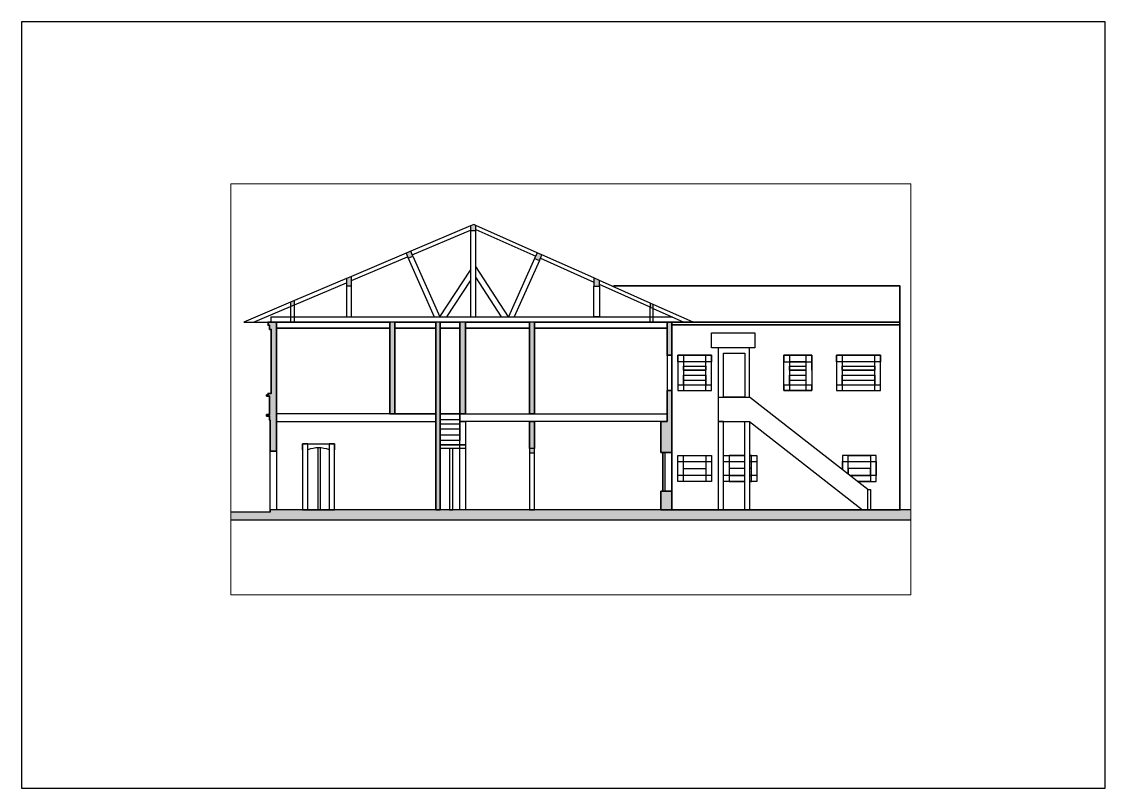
# Paper-space layout 'Layout1' of a CAD drawing. Header units: millimetres. Extents: x -102 to 318, y 103 to 400.
# The model-space entities are those that its viewports show. They can reach past a viewport. Long polylines and large blocks are cut down to what shows.
import ezdxf

# ---------------------------------------------------------------- set-up
doc = ezdxf.new("R2010")
doc.units = ezdxf.units.MM
for name, color, linetype, lineweight in [('A-ALV-___-___-EXI', 250, 'Continuous', 35), ('A-BAS-___-___-EXI', 250, 'Continuous', 25), ('A-COB-___-___-EXI', 250, 'Continuous', 25), ('A-ESC-___-___-EXI', 250, 'Continuous', 25), ('A-JAN-___-___-EXI', 250, 'Continuous', 25), ('A-PIS-___-___-EXI', 250, 'Continuous', 25), ('A-POR-___-___-EXI', 250, 'Continuous', 25)]:
    doc.layers.add(name, color=color, linetype=linetype, lineweight=lineweight)

# ---------------------------------------------------------------- blocks, each defined once
blk = doc.blocks.new('A4 HORIZONTAL - A3-23034793-Não nomeada')
at = {"layer": 'A-BAS-___-___-EXI'}
for p, q in [((317.79, 400), (-102.21, 400)), ((-102.21, 400), (-102.21, 103)), ((317.79, 103), (317.79, 400)), ((-102.21, 103), (317.79, 103))]:
    blk.add_line(p, q, dxfattribs=at)

msp = doc.modelspace()

# ---------------------------------------------------------------- hatches: boundary and pattern name
at = {"layer": 'A-ALV-___-___-EXI'}
h = msp.add_hatch(color=11, dxfattribs=at)
h.paths.add_polyline_path([(9104, -1071), (9521, -1071), (9521, -349), (9104, -349)])
h.paths.add_polyline_path([(381, -1071), (543, -1071), (543, 6203), (381, 6203)])
h.paths.add_polyline_path([(9104, 1154), (9521, 1154), (9521, 3548), (9344, 3548), (9344, 2348), (9104, 2348)])
h.paths.add_polyline_path([(-5802, 1200), (-5802, 6203), (-6122, 6203), (-6122, 6083), (-6062, 6083), (-6062, 5923), (-6002, 5923), (-6002, 3440), (-6122, 3440), (-6122, 3380), (-6182, 3380), (-6182, 3340), (-6062, 3340), (-6062, 2620), (-6182, 2620), (-6182, 2560), (-6062, 2560), (-6062, 2400), (-6035, 2400), (-6035, 1200)])
h.paths.add_polyline_path([(4006, 1308), (4206, 1308), (4206, 2348), (4006, 2348)])
h.paths.add_polyline_path([(1307, 2652), (1528, 2652), (1528, 6203), (1307, 6203)])
h.paths.add_polyline_path([(-1214, 2652), (-1214, 6203), (-1409, 6203), (-1409, 2652)])
h.paths.add_polyline_path([(4206, 2652), (4206, 6203), (4006, 6203), (4006, 2652)])
h.paths.add_polyline_path([(9521, 4918), (9521, 6203), (9344, 6203), (9344, 4918)])
at = {"layer": 'A-BAS-___-___-EXI', "true_color": 0xcb9898}
msp.add_hatch(color=253, dxfattribs=at).paths.add_polyline_path([(18785, -1451), (18785, -1071), (-6035, -1071), (-6035, -1154), (-7560, -1154), (-7560, -1451), (5613, -1451)])
at = {"layer": 'A-COB-___-___-EXI', "true_color": 0xc19a82}
h = msp.add_hatch(color=33, dxfattribs=at)
h.paths.add_polyline_path([(4206, 1133), (4206, 1308), (4006, 1308), (4006, 1133)])
h.paths.add_polyline_path([(8804, 6731), (8804, 6890), (8684, 6943), (8684, 6784)])
h.paths.add_polyline_path([(-5249, 6811), (-5101, 6873), (-5101, 7034), (-5249, 6971)])
h.paths.add_polyline_path([(6726, 7589), (6726, 7815), (6508, 7912), (6508, 7589)])
h.paths.add_polyline_path([(-2890, 7589), (-2890, 7972), (-3083, 7890), (-3083, 7589)])
h.paths.add_polyline_path([(4393, 8586), (4492, 8810), (4310, 8891), (4210, 8667)])
h.paths.add_polyline_path([(-693, 8677), (-510, 8758), (-591, 8948), (-775, 8870)])
h.paths.add_polyline_path([(1930, 9758), (1930, 9950), (1852, 9985), (1718, 9928), (1718, 9758)])

# ---------------------------------------------------------------- linework, layer by layer
at = {"layer": 'A-ALV-___-___-EXI'}
for p, q in [((-1409, 6203), (-1409, 2652)), ((-1214, 2652), (-1214, 6203)), ((381, 6203), (381, -1071)), ((543, -1071), (543, 6203)), ((1307, 6203), (1307, 2652)), ((1528, 2652), (1528, 6203)), ((4006, 6203), (4006, 2652)), ((4206, 2652), (4206, 6203)), ((18369, 6103), (9521, 6103)), ((9521, 3548), (9344, 3548)), ((9344, 3548), (9344, 2348)), ((9521, 1154), (9521, 3548)), ((-1409, 2652), (-1214, 2652)), ((543, 2050), (543, 2652)), ((1307, 2652), (1528, 2652)), ((1307, 2348), (1307, 2652)), ((1307, 2652), (1307, 2050)), ((4006, 2652), (4206, 2652)), ((9344, 2652), (9344, 2348)), ((9344, 2348), (9104, 2348)), ((9104, 2348), (9104, 1154)), ((543, 2050), (543, 1830)), ((1307, 1830), (1307, 2050)), ((-6035, 1200), (-5802, 1200)), ((9104, 1154), (9521, 1154)), ((381, -1071), (543, -1071))]:
    msp.add_line(p, q, dxfattribs=at)
for points in [[(18369, 6203), (9521, 6203), (9521, -1071), (18369, -1071), (18369, 6203), (18369, 7603), (7269, 7603)], [(4206, 1308), (4206, 2348), (4006, 2348), (4006, 1308)]]:
    msp.add_lwpolyline(points, dxfattribs=at)
for points in [[(-5802, 1200), (-5802, 6203), (-6122, 6203), (-6122, 6083), (-6062, 6083), (-6062, 5923), (-6002, 5923), (-6002, 3440), (-6122, 3440), (-6122, 3380), (-6182, 3380), (-6182, 3340), (-6062, 3340), (-6062, 2620), (-6182, 2620), (-6182, 2560), (-6062, 2560), (-6062, 2400), (-6035, 2400), (-6035, 1200)], [(-5802, 6203), (-5802, 5970), (-1409, 5970), (-1409, 6203)], [(-1214, 6203), (-1214, 5970), (381, 5970), (381, 6203)], [(543, 6203), (543, 5970), (1307, 5970), (1307, 6203)], [(1528, 6203), (1528, 5970), (4006, 5970), (4006, 6203)], [(4206, 6203), (4206, 5970), (9344, 5970), (9344, 6203)], [(9521, 4918), (9521, 6203), (9344, 6203), (9344, 4918)], [(9104, -1071), (9521, -1071), (9521, -349), (9104, -349)]]:
    msp.add_lwpolyline(points, close=True, dxfattribs=at)
at = {"layer": 'A-BAS-___-___-EXI'}
for p, q in [((-6035, -1154), (-7560, -1154)), ((381, -1071), (-6035, -1071)), ((-6035, -1071), (-6035, -1154)), ((9104, -1071), (543, -1071)), ((18785, -1071), (9521, -1071)), ((-7560, -1451), (18785, -1451))]:
    msp.add_line(p, q, dxfattribs=at)
at = {"layer": 'A-COB-___-___-EXI'}
for p, q in [((1718, 9928), (-591, 8948)), ((-533, 8812), (1718, 9768)), ((4310, 8891), (1930, 9950)), ((1930, 9791), (4251, 8758)), ((-775, 8870), (-2890, 7972)), ((-2890, 7812), (-717, 8734)), ((-693, 8677), (321, 6401)), ((4393, 8586), (3420, 6401)), ((4433, 8677), (6508, 7753)), ((6508, 7912), (4492, 8810)), ((-3083, 7890), (-5101, 7034)), ((810, 6401), (1718, 7798)), ((2930, 6401), (1930, 7940)), ((8684, 6943), (6726, 7815)), ((10348, 6203), (8804, 6890)), ((-1214, 6203), (-1409, 6203)), ((543, 6203), (381, 6203)), ((1528, 6203), (1307, 6203)), ((4206, 6203), (4006, 6203))]:
    msp.add_line(p, q, dxfattribs=at)
for points in [[(1930, 9950), (1852, 9985), (1718, 9928), (1718, 9758), (1930, 9758)], [(-510, 8758), (-591, 8948), (-775, 8870), (-693, 8677)], [(4492, 8810), (4310, 8891), (4210, 8667), (4393, 8586)], [(6508, 7912), (6508, 7589), (6726, 7589), (6726, 7815)], [(-5249, 6971), (-5249, 6811), (-5101, 6873), (-5101, 7034)], [(8804, 6890), (8684, 6943), (8684, 6784), (8804, 6731)], [(4206, 1308), (4006, 1308), (4006, 1133), (4206, 1133)]]:
    msp.add_lwpolyline(points, close=True, dxfattribs=at)
for points in [[(1718, 9758), (1718, 6401), (1930, 6401), (1930, 9758)], [(-510, 8758), (539, 6401), (1718, 8215)], [(4210, 8667), (3201, 6401), (1930, 8357)], [(-6682, 6203), (-5249, 6811), (-5249, 6203), (-5101, 6203), (-5101, 6873), (-3083, 7730)], [(-2890, 7589), (-3083, 7589), (-3083, 6401), (-2890, 6401), (-2890, 7589), (-2890, 7972), (-3083, 7890), (-3083, 7589)], [(6726, 7589), (6726, 6401), (6508, 6401), (6508, 7589)], [(8684, 6203), (8684, 6784), (6726, 7656)], [(-5249, 6971), (-7059, 6203), (-6159, 6203)], [(8804, 6203), (8804, 6731), (9991, 6203)], [(9908, 6239), (9908, 6203), (-6002, 6203), (-6002, 6401), (9546, 6401)]]:
    msp.add_lwpolyline(points, dxfattribs=at)
at = {"layer": 'A-ESC-___-___-EXI'}
for p, q in [((11324, 3300), (12538, 3300)), ((543, 2652), (1307, 2652)), ((1307, 2050), (543, 2050)), ((1307, 2050), (543, 2050)), ((543, 1830), (1307, 1830)), ((1528, 1448), (543, 1448))]:
    msp.add_line(p, q, dxfattribs=at)
for points in [[(11324, 3300), (11324, 2348), (12538, 2348), (16914, -1071)], [(17119, -280), (17229, -280), (17229, -1071), (17119, -1071), (17119, -280), (12538, 3300)]]:
    msp.add_lwpolyline(points, dxfattribs=at)
for points in [[(543, 2652), (543, 2432), (1307, 2432), (1307, 2652)], [(543, 2652), (543, 1448), (1307, 1448), (1307, 2652)], [(543, 2249), (543, 2432), (1307, 2432), (1307, 2249)], [(11324, 2348), (11324, -1071), (11523, -1071), (11523, 2348)], [(12538, 2348), (12538, -1071), (12360, -1071), (12360, 2348)], [(1307, 1830), (1307, 1610), (543, 1610), (543, 1830)], [(543, 1308), (543, 1448), (1528, 1448), (1528, 1308)], [(913, 1308), (913, -1071), (1035, -1071), (1035, 1308)]]:
    msp.add_lwpolyline(points, close=True, dxfattribs=at)
at = {"layer": 'A-JAN-___-___-EXI'}
for points in [[(9521, 3548), (9521, 4918), (9344, 4918), (9344, 3548)], [(9763, 4660), (9763, 4918), (11063, 4918), (11063, 4660)], [(11063, 3548), (11063, 4918), (9763, 4918), (9763, 3548)], [(10849, 3548), (10849, 4918), (9985, 4918), (9985, 3548)], [(9985, 4660), (9985, 4343), (10849, 4343), (10849, 4660)], [(13863, 4918), (14949, 4918)], [(14735, 3548), (14735, 4918), (14085, 4918), (14085, 3548)], [(15903, 4660), (15903, 4918), (17611, 4918), (17611, 4660)], [(17611, 3548), (17611, 4918), (15903, 4918), (15903, 3548)], [(17397, 3548), (17397, 4918), (16125, 4918), (16125, 3548)], [(16125, 4660), (16125, 4343), (17397, 4343), (17397, 4660)], [(10849, 4502), (10849, 4343), (9985, 4343), (9985, 4502)], [(17397, 4502), (17397, 4343), (16125, 4343), (16125, 4502)], [(9985, 3760), (9985, 4152), (10849, 4152), (10849, 3760)], [(10849, 3956), (10849, 3760), (9985, 3760), (9985, 3956)], [(16125, 3760), (16125, 4152), (17397, 4152), (17397, 3760)], [(17397, 3956), (17397, 3760), (16125, 3760), (16125, 3956)], [(9763, 3760), (9763, 3548), (11063, 3548), (11063, 3760)], [(13863, 3760), (13863, 3548), (14949, 3548), (14949, 3760)], [(15903, 3760), (15903, 3548), (17611, 3548), (17611, 3760)], [(9174, 1154), (9174, -349), (9274, -349), (9274, 1154)], [(9174, -349), (9174, 1154), (9521, 1154), (9521, -349)], [(9763, 30), (9763, 1030), (11063, 1030), (11063, 30)], [(9985, 30), (9985, 1030), (10849, 1030), (10849, 30)], [(12360, 1030), (11745, 1030), (11745, 30), (12360, 30), (11523, 30), (11523, 1030)], [(12538, 30), (12609, 30), (12609, 1030), (12538, 1030), (12823, 1030), (12823, 30)], [(17229, 30), (16723, 30), (17443, 30), (17443, 1030), (16143, 1030), (16143, 483), (16143, 797), (17443, 797), (17443, 258), (16431, 258), (17229, 258), (17229, 530), (16365, 530), (16365, 310), (16365, 1030), (17229, 1030)], [(11063, 797), (11063, 258), (9763, 258), (9763, 797)], [(10849, 530), (10849, 258), (9985, 258), (9985, 530)]]:
    msp.add_lwpolyline(points, close=True, dxfattribs=at)
for points in [[(14949, 4502), (14949, 4343), (14949, 4660), (14949, 4918), (14949, 3548), (13863, 3548), (13863, 4918), (13863, 4660), (14949, 4660)], [(14735, 4660), (14085, 4660), (14085, 4343), (14735, 4343), (14085, 4343), (14085, 4502), (14735, 4502)], [(14949, 4152), (14949, 3760), (14085, 3760), (14085, 4152), (14735, 4152)], [(14949, 3956), (14949, 3760), (14085, 3760), (14085, 3956), (14735, 3956)], [(12360, 530), (11745, 530), (11745, 258), (12360, 258), (11523, 258), (11523, 797), (12360, 797)], [(12538, 797), (12823, 797), (12823, 258), (12538, 258), (12609, 258), (12609, 530), (12538, 530)]]:
    msp.add_lwpolyline(points, dxfattribs=at)
at = {"layer": 'A-PIS-___-___-EXI'}
for p, q in [((381, 2652), (-5802, 2652)), ((-1214, 2652), (381, 2652)), ((1307, 2652), (9344, 2652)), ((9344, 2348), (1307, 2348))]:
    msp.add_line(p, q, dxfattribs=at)
msp.add_lwpolyline([(-5802, 2652), (-5802, 2348), (381, 2348), (381, 2652)], close=True, dxfattribs=at)
at = {"layer": 'A-POR-___-___-EXI'}
for p, q in [((11324, 5200), (11324, 3300)), ((12538, 3300), (12538, 5200)), ((-4792, 1489), (-3547, 1489)), ((-6035, -1154), (-6035, 1200)), ((-5802, 1200), (-5802, -1071))]:
    msp.add_line(p, q, dxfattribs=at)
for points in [[(11063, 5200), (11063, 5790), (12747, 5790), (12747, 5200)], [(12360, 4998), (12360, 3300), (11523, 3300), (11523, 4998)], [(1528, 2348), (1528, -1071), (1307, -1071), (1307, 2348)], [(-4792, 1489), (-4792, -1071), (-4585, -1071), (-4585, 1489)], [(-4190, 1329), (-4190, -1071), (-4085, -1071), (-4085, 1329)], [(-3547, -1071), (-3547, 1489), (-3749, 1489), (-3749, -1071)]]:
    msp.add_lwpolyline(points, close=True, dxfattribs=at)
for points in [[(-4792, 1254), (-4792, 1489), (-4792, -1071), (-3547, -1071), (-3547, 1489), (-3547, 1254)], [(4006, 1133), (4006, -1071), (4206, -1071), (4206, 1133)]]:
    msp.add_lwpolyline(points, dxfattribs=at)
msp.add_arc((-4167, 165), 1166, 68.9951, 111.0049, dxfattribs=at)

psp = doc.layouts.get("Layout1")

# ---------------------------------------------------------------- block references
at = {"layer": 'A-ESC-___-___-EXI'}
psp.add_blockref('A4 HORIZONTAL - A3-23034793-Não nomeada', (0, 0), dxfattribs=at)

# ---------------------------------------------------------------- viewports
at = {"layer": 'A-COB-___-___-EXI'}
psp.add_viewport(center=(110.64, 257.53), size=(263.45, 159.2282), view_center_point=(5612.47, 3594.69), view_height=15922.8176, dxfattribs=at)

doc.saveas('drawing.dxf')
